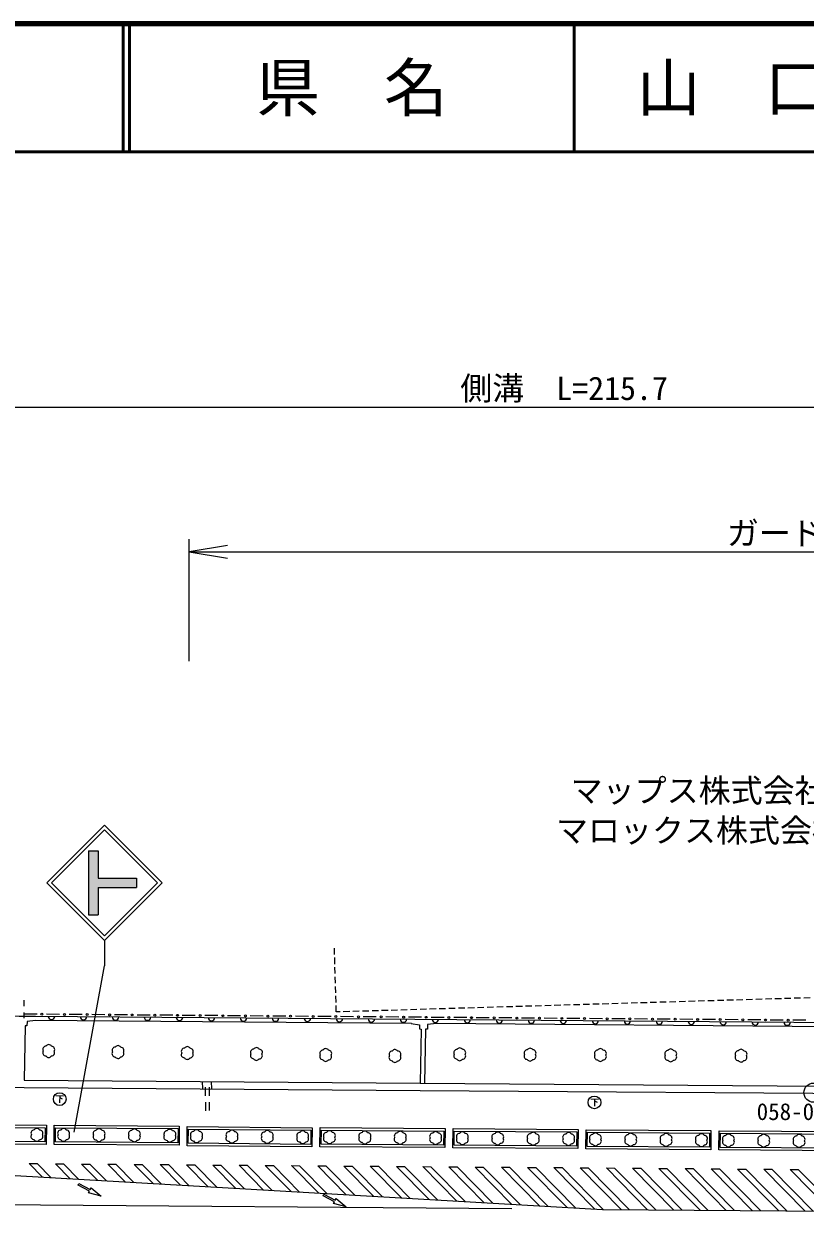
# Model space of a CAD drawing. Units: millimetres, scale not verified. Extents: x 40000 to 680000, y 20000 to 380000.
# Drawn here: x 289980 to 351052, y 287116 to 380000 of the extents above; entities that cross this region are included whole.
import ezdxf
from ezdxf.enums import TextEntityAlignment as Align

# ---------------------------------------------------------------- set-up
doc = ezdxf.new("R2010")
doc.units = ezdxf.units.MM
doc.header["$LTSCALE"] = 1000
for name, color, linetype, lineweight in [('M-BGD', 7, 'Continuous', 25), ('M-BGD-EXST', 7, 'Continuous', 25), ('M-BMK-SRVR', 3, 'Continuous', 25), ('M-STR-HTXT', 7, 'Continuous', 13), ('M-STR-STRC', 7, 'Continuous', 25), ('M-TTL', 2, 'Continuous', 140), ('M-TTL-LINE', 7, 'Continuous', 50)]:
    doc.layers.add(name, color=color, linetype=linetype, lineweight=lineweight)
doc.layers.add('M-BMK-HTXT', color=7, linetype='Continuous')
doc.layers.add('M-TTL-TXT', color=7, linetype='Continuous')
doc.styles.add('ＭＳ ゴシック', font='')
doc.styles.get('ＭＳ ゴシック').set_extended_font_data('MS Gothic')

# ---------------------------------------------------------------- blocks, each defined once
blk = doc.blocks.new('open_arrow')
at = {"color": 0, "linetype": 'Continuous', "lineweight": -2}
blk.add_lwpolyline([(7.5, 1.25), (0, 0), (7.5, -1.25)], dxfattribs=at)

msp = doc.modelspace()

# ---------------------------------------------------------------- hatches: boundary and pattern name
at = {"layer": 'M-STR-STRC'}
msp.add_hatch(color=256, dxfattribs=at).paths.add_polyline_path([(295033, 315362), (295783, 315362), (295783, 313237), (298783, 313237), (298783, 312487), (295783, 312487), (295783, 310362), (295033, 310362)])

# ---------------------------------------------------------------- linework, layer by layer
at = {"layer": 'M-BGD'}
for p, q in [((314272, 307265), (314257, 307765)), ((314294, 306516), (314280, 307015)), ((314317, 305766), (314302, 306266)), ((314339, 305016), (314324, 305516)), ((314361, 304267), (314347, 304766)), ((314384, 303517), (314369, 304017)), ((346936, 303737), (346437, 303723)), ((347686, 303760), (347186, 303745)), ((348436, 303782), (347936, 303767)), ((349185, 303805), (348686, 303790)), ((349935, 303827), (349435, 303812)), ((350685, 303849), (350185, 303834)), ((351434, 303872), (350935, 303857)), ((314406, 302767), (314391, 303267)), ((316200, 302821), (315700, 302806)), ((316950, 302843), (316450, 302828)), ((317699, 302866), (317200, 302851)), ((318449, 302888), (317949, 302873)), ((319199, 302910), (318699, 302895)), ((319948, 302933), (319449, 302918)), ((320698, 302955), (320198, 302940)), ((321448, 302977), (320948, 302962)), ((322197, 303000), (321698, 302985)), ((322947, 303022), (322447, 303007)), ((323697, 303044), (323197, 303029)), ((324446, 303067), (323947, 303052)), ((325196, 303089), (324696, 303074)), ((325946, 303111), (325446, 303097)), ((326695, 303134), (326196, 303119)), ((327445, 303156), (326945, 303141)), ((328195, 303179), (327695, 303164)), ((328944, 303201), (328445, 303186)), ((329694, 303223), (329194, 303208)), ((330444, 303246), (329944, 303231)), ((331193, 303268), (330694, 303253)), ((331943, 303290), (331443, 303275)), ((332693, 303313), (332193, 303298)), ((333442, 303335), (332943, 303320)), ((334192, 303357), (333692, 303342)), ((334942, 303380), (334442, 303365)), ((335691, 303402), (335192, 303387)), ((336441, 303424), (335941, 303410)), ((337191, 303447), (336691, 303432)), ((337940, 303469), (337441, 303454)), ((338690, 303492), (338190, 303477)), ((339440, 303514), (338940, 303499)), ((340189, 303536), (339690, 303521)), ((340939, 303559), (340439, 303544)), ((341689, 303581), (341189, 303566)), ((342438, 303603), (341939, 303588)), ((343188, 303626), (342688, 303611)), ((343938, 303648), (343438, 303633)), ((344687, 303670), (344188, 303656)), ((345437, 303693), (344937, 303678)), ((346187, 303715), (345687, 303700)), ((291015, 302591), (289997, 302599)), ((290002, 302285), (290004, 302733)), ((320276, 301874), (290894, 302104)), ((292782, 302577), (291765, 302585)), ((294550, 302563), (293532, 302571)), ((296317, 302549), (295300, 302557)), ((298085, 302535), (297067, 302543)), ((299852, 302521), (298835, 302529)), ((301620, 302507), (300602, 302515)), ((303387, 302493), (302370, 302501)), ((305155, 302479), (304137, 302487)), ((306922, 302465), (305904, 302473)), ((308689, 302451), (307672, 302459)), ((310457, 302437), (309439, 302445)), ((312224, 302423), (311207, 302431)), ((313992, 302409), (312974, 302417)), ((314701, 302776), (314406, 302767)), ((315759, 302395), (314742, 302403)), ((315450, 302798), (314951, 302784)), ((317527, 302381), (316509, 302389)), ((319294, 302368), (318277, 302376)), ((321062, 302354), (320044, 302362)), ((320257, 301877), (320901, 301763)), ((322829, 302340), (321812, 302348)), ((324597, 302326), (323579, 302334)), ((326364, 302312), (325347, 302320)), ((328131, 302298), (327114, 302306)), ((329899, 302284), (328881, 302292)), ((331666, 302270), (330649, 302278)), ((333434, 302256), (332416, 302264)), ((335201, 302242), (334184, 302250)), ((336969, 302228), (335951, 302236)), ((338736, 302214), (337719, 302222)), ((340504, 302200), (339486, 302208)), ((342271, 302186), (341254, 302194)), ((344039, 302172), (343021, 302180)), ((345806, 302158), (344789, 302166)), ((347573, 302144), (346556, 302152)), ((349341, 302130), (348323, 302138)), ((351108, 302116), (350091, 302124)), ((290084, 301677), (290006, 297436)), ((321047, 301436), (320969, 297194)), ((321377, 301429), (321299, 297188)), ((358661, 301573), (322205, 301859)), ((303965, 296761), (303960, 297321)), ((304665, 296767), (304660, 297327)), ((253277, 297141), (290002, 296876)), ((304162, 296889), (304168, 296220)), ((304462, 296892), (304468, 296223)), ((304172, 295720), (304179, 295051)), ((304472, 295723), (304479, 295054))]:
    msp.add_line(p, q, dxfattribs=at)
for points in [[(229891, 324382), (230619, 309941), (237609, 302846), (240581, 302830), (242527, 302808), (289621, 302452), (290897, 302434)], [(230619, 309941), (237609, 302846), (240581, 302830), (242527, 302808), (288967, 302455), (290898, 302434)], [(290897, 302434), (425898, 301376), (425242, 304815)], [(290244, 302032), (290226, 301682), (290084, 301677)], [(290894, 302104), (290255, 302032), (290244, 302032)], [(320901, 301763), (320906, 301446), (321047, 301436)], [(321537, 301784), (321519, 301435), (321377, 301429)], [(322205, 301859), (321548, 301785), (321537, 301784)], [(290006, 297436), (320969, 297194), (359332, 296918), (394550, 296620), (427053, 296345)], [(290002, 296876), (320965, 296634), (359327, 296358), (394545, 296060), (427050, 295785)]]:
    msp.add_lwpolyline(points, dxfattribs=at)
for points in [[(281985, 294004), (291743, 293912), (291729, 292412), (281971, 292504)], [(282083, 293803), (291641, 293713), (291631, 292613), (282073, 292703)], [(292353, 292421), (292365, 293921), (302135, 293846), (302124, 292346)], [(292455, 292620), (292463, 293720), (302034, 293647), (302025, 292547)], [(302752, 293813), (312517, 293721), (312503, 292221), (302737, 292313)], [(302850, 293612), (312415, 293522), (312405, 292422), (302839, 292512)], [(313130, 292234), (313141, 293734), (322902, 293663), (322891, 292163)], [(313232, 292434), (313240, 293534), (322801, 293464), (322793, 292364)], [(323526, 293658), (333298, 293588), (333287, 292089), (323516, 292158)], [(333919, 292066), (333930, 293566), (343679, 293493), (343668, 291993)], [(323625, 293457), (333196, 293389), (333188, 292289), (323617, 292357)], [(334020, 292265), (334028, 293365), (343578, 293294), (343570, 292194)], [(344311, 291986), (344322, 293486), (354073, 293414), (354062, 291914)], [(344413, 292185), (344421, 293285), (353972, 293215), (353964, 292115)]]:
    msp.add_lwpolyline(points, close=True, dxfattribs=at)
for centre in [(291390, 302588), (293157, 302574), (294925, 302560), (296692, 302546), (298460, 302532), (300227, 302518), (301995, 302504), (303762, 302490), (305530, 302476), (307297, 302462), (309064, 302448), (310832, 302434), (312599, 302420), (314367, 302406), (316134, 302392), (317902, 302379), (319669, 302365), (321437, 302351), (323204, 302337), (324972, 302323), (326739, 302309), (328506, 302295), (330274, 302281), (332041, 302267), (333809, 302253), (335576, 302239), (337344, 302225), (339111, 302211), (340879, 302197), (342646, 302183), (344414, 302169), (346181, 302155), (347948, 302141), (349716, 302127)]:
    msp.add_circle(centre, 75, dxfattribs=at)
for centre in [(292149, 302424), (294649, 302405), (297149, 302385), (299649, 302366), (302149, 302346), (304649, 302326), (307149, 302307), (309649, 302287), (312149, 302268), (314649, 302248), (317149, 302228), (319649, 302209), (322148, 302189), (324648, 302170), (327148, 302150), (329648, 302131), (332148, 302111), (334648, 302091), (337148, 302072), (339648, 302052), (342148, 302033), (344648, 302013), (347148, 301993), (349648, 301974)]:
    msp.add_arc(centre, 250, 179.55099, 359.55099, dxfattribs=at)
at = {"layer": 'M-BGD-EXST'}
for p, q in [((290006, 303233), (290008, 303680)), ((292496, 296238), (293096, 296223)), ((292796, 296231), (292782, 295656)), ((292793, 296081), (292990, 295976)), ((334285, 295979), (334885, 295964)), ((334585, 295972), (334571, 295397)), ((334582, 295822), (334779, 295717))]:
    msp.add_line(p, q, dxfattribs=at)
for centre in [(292790, 295956), (334579, 295697)]:
    msp.add_circle(centre, 500, dxfattribs=at)
for centre, start, end in [((291715, 299840), 89.18834, 209.18834), ((291933, 299962), 29.18834, 149.18834), ((292148, 299834), 329.18834, 89.18834), ((297345, 299886), 29.18834, 149.18834), ((302757, 299809), 29.18834, 149.18834), ((291711, 299590), 149.18834, 269.18834), ((291926, 299462), 209.18834, 329.18834), ((292144, 299584), 269.18834, 29.18834), ((297123, 299514), 149.18834, 269.18834), ((297127, 299764), 89.18834, 209.18834), ((297338, 299386), 209.18834, 329.18834), ((297556, 299508), 269.18834, 29.18834), ((297560, 299758), 329.18834, 89.18834), ((302535, 299437), 149.18834, 269.18834), ((302538, 299687), 89.18834, 209.18834), ((302750, 299309), 209.18834, 329.18834), ((302968, 299431), 269.18834, 29.18834), ((302971, 299681), 329.18834, 89.18834), ((307947, 299360), 149.18834, 269.18834), ((307950, 299610), 89.18834, 209.18834), ((308161, 299232), 209.18834, 329.18834), ((308168, 299732), 29.18834, 149.18834), ((308380, 299354), 269.18834, 29.18834), ((308383, 299604), 329.18834, 89.18834), ((313358, 299284), 149.18834, 269.18834), ((313362, 299534), 89.18834, 209.18834), ((313580, 299656), 29.18834, 149.18834), ((313791, 299278), 269.18834, 29.18834), ((313795, 299528), 329.18834, 89.18834), ((318770, 299207), 149.18834, 269.18834), ((318774, 299457), 89.18834, 209.18834), ((318992, 299579), 29.18834, 149.18834), ((319203, 299201), 269.18834, 29.18834), ((319207, 299451), 329.18834, 89.18834), ((323834, 299334), 149.71958, 269.71958), ((323835, 299584), 89.71958, 209.71958), ((324052, 299708), 29.71958, 149.71958), ((324267, 299332), 269.71958, 29.71958), ((324268, 299582), 329.71958, 89.71958), ((329330, 299307), 149.71958, 269.71958), ((329331, 299557), 89.71958, 209.71958), ((329548, 299681), 29.71958, 149.71958), ((329763, 299305), 269.71958, 29.71958), ((329764, 299555), 329.71958, 89.71958), ((334826, 299280), 149.71958, 269.71958), ((334827, 299530), 89.71958, 209.71958), ((335044, 299654), 29.71958, 149.71958), ((335259, 299278), 269.71958, 29.71958), ((335260, 299528), 329.71958, 89.71958), ((340322, 299253), 149.71958, 269.71958), ((340323, 299503), 89.71958, 209.71958), ((340540, 299627), 29.71958, 149.71958), ((340755, 299251), 269.71958, 29.71958), ((340756, 299501), 329.71958, 89.71958), ((345818, 299226), 149.71958, 269.71958), ((345819, 299476), 89.71958, 209.71958), ((346036, 299600), 29.71958, 149.71958), ((346251, 299224), 269.71958, 29.71958), ((346252, 299474), 329.71958, 89.71958), ((313573, 299156), 209.18834, 329.18834), ((318985, 299079), 209.18834, 329.18834), ((324050, 299208), 209.71958, 329.71958), ((329546, 299181), 209.71958, 329.71958), ((335042, 299154), 209.71958, 329.71958), ((340538, 299127), 209.71958, 329.71958), ((346034, 299100), 209.71958, 329.71958), ((290789, 293296), 89.45916, 209.45916), ((291006, 293419), 29.45916, 149.45916), ((291222, 293291), 329.45916, 89.45916), ((292877, 293292), 89.5607, 209.5607), ((293095, 293415), 29.5607, 149.5607), ((293310, 293289), 329.5607, 89.5607), ((295645, 293271), 89.5607, 209.5607), ((295862, 293394), 29.5607, 149.5607), ((296078, 293267), 329.5607, 89.5607), ((298630, 293373), 29.5607, 149.5607), ((301397, 293352), 29.5607, 149.5607), ((303480, 293306), 29.46054, 149.46054), ((306246, 293280), 29.46054, 149.46054), ((290786, 293046), 149.45916, 269.45916), ((291002, 292919), 209.45916, 329.45916), ((291219, 293042), 269.45916, 29.45916), ((292875, 293042), 149.5607, 269.5607), ((293091, 292915), 209.5607, 329.5607), ((293308, 293039), 269.5607, 29.5607), ((295643, 293021), 149.5607, 269.5607), ((295858, 292894), 209.5607, 329.5607), ((296076, 293017), 269.5607, 29.5607), ((298410, 293000), 149.5607, 269.5607), ((298412, 293250), 89.5607, 209.5607), ((298626, 292873), 209.5607, 329.5607), ((298843, 292996), 269.5607, 29.5607), ((298845, 293246), 329.5607, 89.5607), ((301178, 292978), 149.5607, 269.5607), ((301180, 293228), 89.5607, 209.5607), ((301394, 292852), 209.5607, 329.5607), ((301611, 292975), 269.5607, 29.5607), ((301613, 293225), 329.5607, 89.5607), ((303260, 292933), 149.46054, 269.46054), ((303262, 293183), 89.46054, 209.46054), ((303475, 292806), 209.46054, 329.46054), ((303693, 292929), 269.46054, 29.46054), ((303695, 293179), 329.46054, 89.46054), ((306026, 292907), 149.46054, 269.46054), ((306029, 293157), 89.46054, 209.46054), ((306242, 292780), 209.46054, 329.46054), ((306459, 292903), 269.46054, 29.46054), ((306462, 293153), 329.46054, 89.46054), ((308793, 292881), 149.46054, 269.46054), ((308795, 293131), 89.46054, 209.46054), ((309008, 292754), 209.46054, 329.46054), ((309013, 293254), 29.46054, 149.46054), ((309226, 292877), 269.46054, 29.46054), ((309228, 293127), 329.46054, 89.46054), ((311559, 292855), 149.46054, 269.46054), ((311561, 293105), 89.46054, 209.46054), ((311774, 292728), 209.46054, 329.46054), ((311779, 293228), 29.46054, 149.46054), ((311992, 292851), 269.46054, 29.46054), ((311994, 293101), 329.46054, 89.46054), ((313651, 292856), 149.58178, 269.58178), ((313653, 293106), 89.58178, 209.58178), ((313867, 292729), 209.58178, 329.58178), ((313870, 293229), 29.58178, 149.58178), ((314084, 292852), 269.58178, 29.58178), ((314086, 293102), 329.58178, 89.58178), ((316416, 292835), 149.58178, 269.58178), ((316418, 293085), 89.58178, 209.58178), ((316632, 292709), 209.58178, 329.58178), ((316636, 293209), 29.58178, 149.58178), ((316849, 292832), 269.58178, 29.58178), ((316851, 293082), 329.58178, 89.58178), ((319181, 292815), 149.58178, 269.58178), ((319183, 293065), 89.58178, 209.58178), ((319401, 293189), 29.58178, 149.58178), ((319614, 292812), 269.58178, 29.58178), ((319616, 293062), 329.58178, 89.58178), ((321947, 292795), 149.58178, 269.58178), ((321948, 293045), 89.58178, 209.58178), ((322166, 293169), 29.58178, 149.58178), ((322380, 292792), 269.58178, 29.58178), ((322381, 293042), 329.58178, 89.58178), ((324037, 292779), 149.59178, 269.59178), ((324039, 293029), 89.59178, 209.59178), ((324257, 293153), 29.59178, 149.59178), ((324470, 292776), 269.59178, 29.59178), ((324472, 293026), 329.59178, 89.59178), ((326805, 292760), 149.59178, 269.59178), ((326807, 293010), 89.59178, 209.59178), ((327024, 293133), 29.59178, 149.59178), ((327238, 292757), 269.59178, 29.59178), ((327240, 293007), 329.59178, 89.59178), ((329573, 292740), 149.59178, 269.59178), ((329575, 292990), 89.59178, 209.59178), ((329792, 293113), 29.59178, 149.59178), ((330006, 292737), 269.59178, 29.59178), ((330008, 292987), 329.59178, 89.59178), ((332341, 292720), 149.59178, 269.59178), ((332343, 292970), 89.59178, 209.59178), ((332560, 293094), 29.59178, 149.59178), ((332774, 292717), 269.59178, 29.59178), ((332776, 292967), 329.59178, 89.59178), ((334438, 292687), 149.57487, 269.57487), ((334440, 292937), 89.57487, 209.57487), ((334657, 293060), 29.57487, 149.57487), ((334871, 292684), 269.57487, 29.57487), ((334873, 292934), 329.57487, 89.57487), ((337201, 292666), 149.57487, 269.57487), ((337202, 292916), 89.57487, 209.57487), ((337420, 293040), 29.57487, 149.57487), ((337634, 292663), 269.57487, 29.57487), ((337635, 292913), 329.57487, 89.57487), ((339963, 292646), 149.57487, 269.57487), ((339965, 292896), 89.57487, 209.57487), ((340182, 293019), 29.57487, 149.57487), ((340396, 292643), 269.57487, 29.57487), ((340398, 292893), 329.57487, 89.57487), ((342725, 292625), 149.57487, 269.57487), ((342727, 292875), 89.57487, 209.57487), ((342945, 292999), 29.57487, 149.57487), ((343158, 292622), 269.57487, 29.57487), ((343160, 292872), 329.57487, 89.57487), ((344831, 292607), 149.57675, 269.57675), ((344833, 292857), 89.57675, 209.57675), ((345050, 292980), 29.57675, 149.57675), ((345264, 292604), 269.57675, 29.57675), ((345266, 292854), 329.57675, 89.57675), ((347593, 292587), 149.57675, 269.57675), ((347595, 292837), 89.57675, 209.57675), ((347813, 292960), 29.57675, 149.57675), ((348026, 292583), 269.57675, 29.57675), ((348028, 292833), 329.57675, 89.57675), ((350356, 292566), 149.57675, 269.57675), ((350358, 292816), 89.57675, 209.57675), ((350575, 292940), 29.57675, 149.57675), ((350789, 292563), 269.57675, 29.57675), ((350791, 292813), 329.57675, 89.57675), ((319397, 292689), 209.58178, 329.58178), ((322162, 292669), 209.58178, 329.58178), ((324253, 292653), 209.59178, 329.59178), ((327021, 292633), 209.59178, 329.59178), ((329789, 292613), 209.59178, 329.59178), ((332557, 292594), 209.59178, 329.59178), ((334654, 292560), 209.57487, 329.57487), ((337416, 292540), 209.57487, 329.57487), ((340178, 292519), 209.57487, 329.57487), ((342941, 292499), 209.57487, 329.57487), ((345046, 292480), 209.57675, 329.57675), ((347809, 292460), 209.57675, 329.57675), ((350572, 292440), 209.57675, 329.57675)]:
    msp.add_arc(centre, 250, start, end, dxfattribs=at)
at = {"layer": 'M-BMK-SRVR'}
msp.add_circle((351705, 296463), 750, dxfattribs=at)
at = {"layer": 'M-STR-HTXT'}
for p, q in [((228179, 350044), (442556, 350044)), ((302908, 330197), (302908, 339725)), ((302908, 338725), (404341, 338725))]:
    msp.add_line(p, q, dxfattribs=at)
at = {"layer": 'M-STR-STRC'}
for p, q in [((291784, 312863), (296284, 317363)), ((292137, 312863), (296284, 317009)), ((300784, 312863), (296284, 317363)), ((300431, 312863), (296284, 317009)), ((295033, 315362), (295033, 310362)), ((295033, 315362), (295783, 315362)), ((295783, 315362), (295783, 313237)), ((295783, 313237), (298783, 313237)), ((298783, 313237), (298783, 312487)), ((291784, 312863), (296284, 308362)), ((292137, 312863), (296284, 308716)), ((295783, 312487), (298783, 312487)), ((295783, 312487), (295783, 310362)), ((296284, 308716), (300431, 312863)), ((296284, 308363), (300784, 312863)), ((295033, 310362), (295783, 310362)), ((296284, 308362), (296284, 306362)), ((293922, 293371), (296284, 306362)), ((270240, 291071), (335213, 287325)), ((290397, 290917), (291034, 290912)), ((290397, 290917), (291450, 289848)), ((291034, 290912), (292120, 289809)), ((292448, 290901), (293084, 290896)), ((292448, 290901), (293608, 289723)), ((293084, 290896), (294278, 289685)), ((294499, 290885), (295766, 289599)), ((294499, 290885), (295135, 290881)), ((295135, 290881), (296435, 289560)), ((296549, 290870), (297186, 290865)), ((296549, 290870), (297923, 289475)), ((297186, 290865), (298593, 289436)), ((298600, 290854), (299236, 290849)), ((298600, 290854), (300081, 289350)), ((299236, 290849), (300751, 289312)), ((300650, 290839), (301287, 290834)), ((300650, 290839), (302239, 289226)), ((301287, 290834), (302908, 289187)), ((302701, 290823), (303337, 290818)), ((302701, 290823), (304396, 289101)), ((303337, 290818), (305066, 289063)), ((304751, 290807), (306554, 288977)), ((304751, 290807), (305388, 290802)), ((305388, 290802), (307224, 288938)), ((306802, 290792), (307438, 290787)), ((306802, 290792), (308712, 288853)), ((307438, 290787), (309381, 288814)), ((308852, 290776), (309489, 290771)), ((308852, 290776), (310869, 288728)), ((309489, 290771), (311539, 288690)), ((310903, 290760), (313027, 288604)), ((310903, 290760), (311539, 290755)), ((311539, 290755), (313696, 288565)), ((312954, 290745), (313590, 290740)), ((312954, 290745), (315184, 288479)), ((313590, 290740), (315854, 288441)), ((315004, 290729), (317342, 288355)), ((315004, 290729), (315640, 290724)), ((315640, 290724), (318012, 288316)), ((317055, 290713), (317691, 290709)), ((317055, 290713), (319500, 288231)), ((317691, 290709), (320169, 288192)), ((319105, 290698), (319742, 290693)), ((319105, 290698), (321657, 288106)), ((319742, 290693), (322327, 288068)), ((321156, 290682), (323815, 287982)), ((321156, 290682), (321792, 290677)), ((321792, 290677), (324485, 287943)), ((323206, 290666), (323843, 290662)), ((323206, 290666), (325973, 287858)), ((323843, 290662), (326642, 287819)), ((325257, 290651), (328130, 287733)), ((325257, 290651), (325893, 290646)), ((325893, 290646), (328800, 287695)), ((327307, 290635), (327944, 290630)), ((327307, 290635), (330288, 287609)), ((327944, 290630), (330958, 287570)), ((329358, 290620), (332446, 287484)), ((329358, 290620), (329994, 290615)), ((329994, 290615), (333115, 287446)), ((331408, 290604), (334603, 287360)), ((331408, 290604), (332045, 290599)), ((332045, 290599), (335270, 287324)), ((333459, 290588), (334095, 290583)), ((333459, 290588), (336684, 287314)), ((334095, 290583), (337321, 287309)), ((335510, 290573), (338735, 287298)), ((335510, 290573), (336146, 290568)), ((336146, 290568), (339371, 287293)), ((337560, 290557), (338197, 290552)), ((337560, 290557), (340785, 287282)), ((338197, 290552), (341422, 287277)), ((339611, 290541), (342836, 287267)), ((339611, 290541), (340247, 290537)), ((340247, 290537), (343472, 287262)), ((341661, 290526), (342298, 290521)), ((341661, 290526), (344886, 287251)), ((342298, 290521), (345523, 287246)), ((343712, 290510), (344348, 290505)), ((343712, 290510), (346937, 287235)), ((344348, 290505), (347573, 287231)), ((345762, 290494), (346399, 290490)), ((345762, 290494), (348987, 287220)), ((346399, 290490), (349624, 287215)), ((347813, 290479), (348449, 290474)), ((347813, 290479), (351038, 287204)), ((348449, 290474), (351674, 287199)), ((349863, 290463), (353089, 287188)), ((349863, 290463), (350500, 290458)), ((350500, 290458), (353725, 287184)), ((294222, 289224), (294291, 289357)), ((295107, 288760), (294222, 289224)), ((294291, 289357), (295177, 288893)), ((295177, 288893), (295247, 289025)), ((295247, 289025), (296028, 288362)), ((328128, 287379), (234767, 288091)), ((295038, 288627), (295107, 288760)), ((296028, 288362), (295038, 288627)), ((313368, 288400), (313437, 288533)), ((314253, 287936), (313368, 288400)), ((313437, 288533), (314323, 288069)), ((314323, 288069), (314393, 288201)), ((314393, 288201), (315174, 287538)), ((314184, 287803), (314253, 287936)), ((315174, 287538), (314184, 287803)), ((335213, 287325), (362544, 287116))]:
    msp.add_line(p, q, dxfattribs=at)
at = {"layer": 'M-TTL'}
msp.add_line((680000, 380000), (40000, 380000), dxfattribs=at)
at = {"layer": 'M-TTL-LINE'}
for p, q in [((297750, 380000), (297750, 370000)), ((298250, 380000), (298250, 370000)), ((333000, 380000), (333000, 370000)), ((40000, 370000), (680000, 370000))]:
    msp.add_line(p, q, dxfattribs=at)

# ---------------------------------------------------------------- block references
at = {"layer": 'M-STR-HTXT', "xscale": 400, "yscale": 400}
msp.add_blockref('open_arrow', (302908, 338725), dxfattribs=at)

# ---------------------------------------------------------------- texts
at = {"layer": 'M-BMK-HTXT', "style": 'ＭＳ ゴシック'}
for s, p in [('マップス株式会社防府工場', (332722, 320988)), ('マロックス株式会社防府工場', (331577, 317866))]:
    msp.add_text(s, height=1833, dxfattribs=at).set_placement(p, align=Align.TOP_LEFT)
at = {"layer": 'M-BMK-SRVR', "style": 'ＭＳ ゴシック'}
msp.add_text('058-005-00-2', height=1320, dxfattribs=at).set_placement((347257, 293924), align=Align.BOTTOM_LEFT)
at = {"layer": 'M-STR-HTXT', "style": 'ＭＳ ゴシック'}
for s, p in [('側溝\u3000L=215.7', (332207, 350044)), ('ガードレール\u3000L=106.0', (358045, 338725))]:
    msp.add_text(s, height=1833, dxfattribs=at).set_placement(p, align=Align.BOTTOM_CENTER)
at = {"layer": 'M-TTL-TXT', "style": 'ＭＳ ゴシック'}
for s, p in [('県\u3000名', (315625, 375000)), ('山\u3000口\u3000県', (350375, 375000))]:
    msp.add_text(s, height=3666, dxfattribs=at).set_placement(p, align=Align.MIDDLE_CENTER)

doc.saveas('drawing.dxf')
